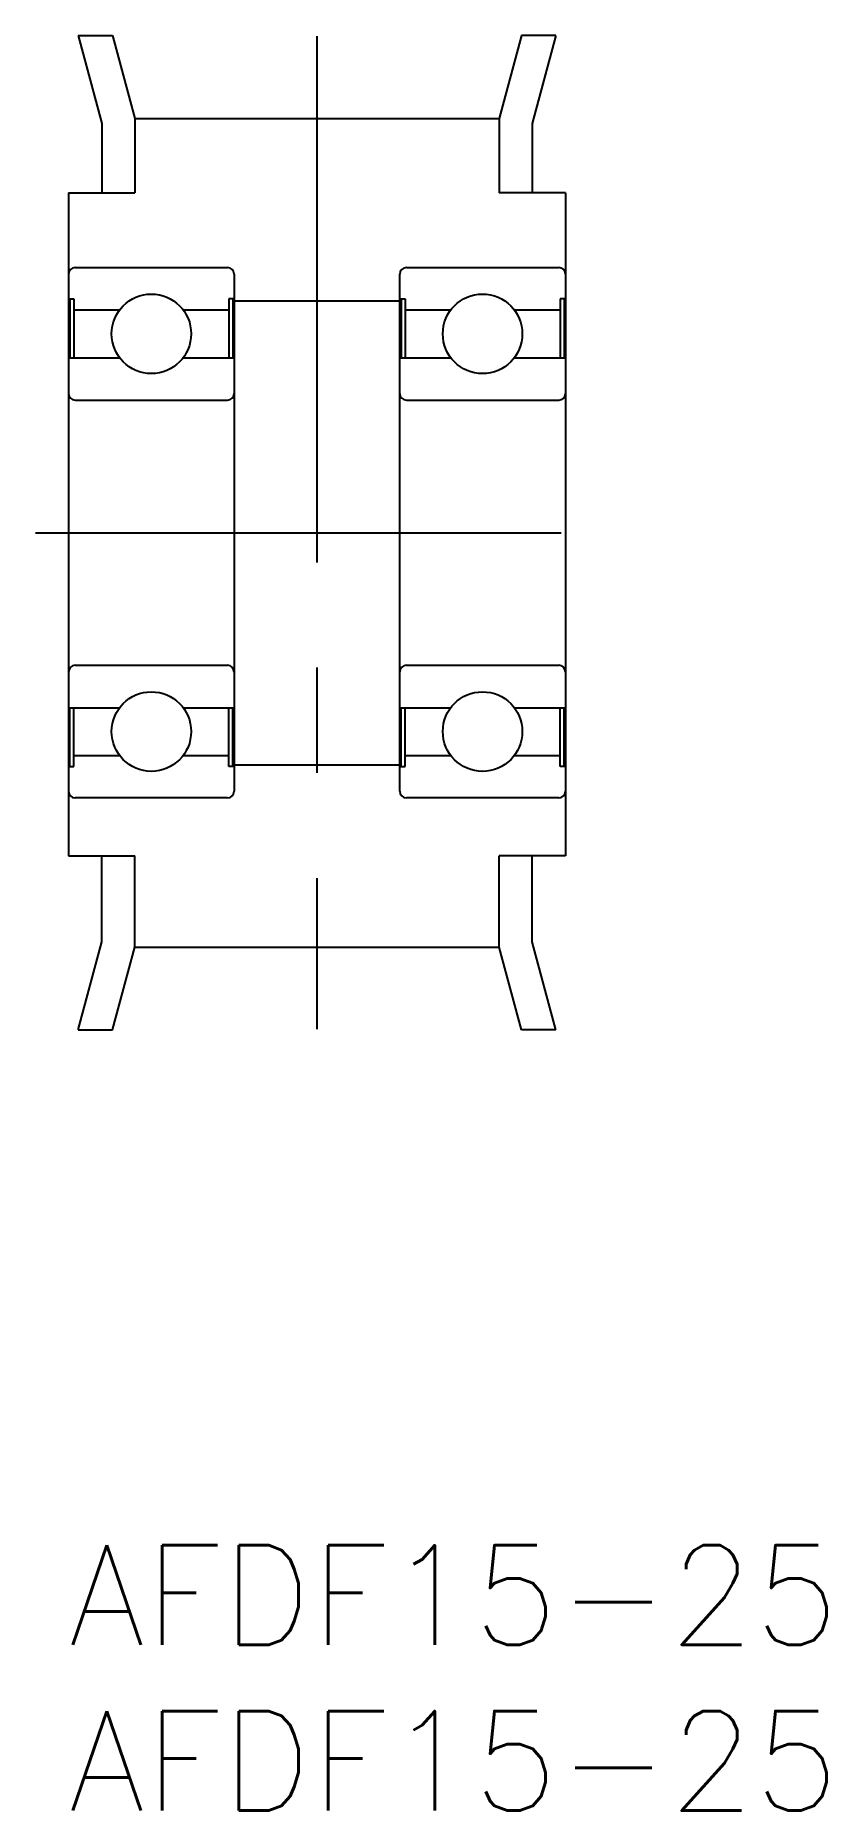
# Model space of a CAD drawing. Extents: x -1 to 22.9, y -8 to 45.6.
import ezdxf

# ---------------------------------------------------------------- set-up
doc = ezdxf.new("R2010")
doc.units = 0
doc.header["$LTSCALE"] = 0.5
doc.linetypes.add('CENTER', pattern=[50.8, 31.75, -6.35, 6.35, -6.35])
doc.layers.get('0').update_dxf_attribs({"linetype": 'CONTINUOUS'})
doc.layers.add('CENTER', color=1, linetype='CENTER')
doc.styles.get("Standard").update_dxf_attribs({"font": 'txt.shx', "height": 3, "bigfont": 'bigfont.shx'})

# ---------------------------------------------------------------- blocks, each defined once
blk = doc.blocks.new('*U10')
at = {"color": 7, "linetype": 'CONTINUOUS'}
blk.add_text('AFDF15-25', height=3, dxfattribs=at).set_placement((0, -3))
blk = doc.blocks.new('*U11')
at = {"color": 7, "linetype": 'CONTINUOUS'}
blk.add_text('AFDF15-25', height=3, dxfattribs=at).set_placement((0, -8))

msp = doc.modelspace()

# ---------------------------------------------------------------- linework, layer by layer
at = {"color": 7, "linetype": 'CONTINUOUS'}
for p, q in [((0.289, 45.55), (1, 42.899)), ((0.289, 45.55), (1.325, 45.55)), ((1.325, 45.55), (2, 43.05)), ((13.675, 45.55), (13, 43.05)), ((14.711, 45.55), (13.675, 45.55)), ((14.711, 45.55), (14, 42.899)), ((1, 42.899), (1, 40.8)), ((2, 43.05), (13, 43.05)), ((2, 43.05), (2, 40.8)), ((13, 43.05), (13, 40.8)), ((14, 42.899), (14, 40.8)), ((0, 40.8), (0, 20.8)), ((0, 40.8), (2, 40.8)), ((15, 40.8), (13, 40.8)), ((15, 40.8), (15, 20.8)), ((0.2, 38.55), (4.8, 38.55)), ((5, 38.35), (5, 22.75)), ((10, 22.75), (10, 38.35)), ((10.2, 38.55), (14.8, 38.55)), ((0, 37.606), (0.16, 37.606)), ((0.04, 37.606), (0.04, 35.83)), ((0.16, 37.606), (0.16, 35.83)), ((4.84, 37.606), (4.84, 35.83)), ((5, 37.606), (4.84, 37.606)), ((4.96, 37.606), (4.96, 35.83)), ((5, 37.55), (10, 37.55)), ((10, 37.606), (10.16, 37.606)), ((10.04, 37.606), (10.04, 35.83)), ((10.16, 37.606), (10.16, 35.83)), ((14.84, 37.606), (14.84, 35.83)), ((15, 37.606), (14.84, 37.606)), ((14.96, 37.606), (14.96, 35.83)), ((0.16, 37.27), (1.54, 37.27)), ((3.46, 37.27), (4.84, 37.27)), ((10.16, 37.27), (11.54, 37.27)), ((13.46, 37.27), (14.84, 37.27)), ((0, 35.83), (1.54, 35.83)), ((3.46, 35.83), (5, 35.83)), ((10, 35.83), (11.54, 35.83)), ((13.46, 35.83), (15, 35.83)), ((0.2, 34.55), (4.8, 34.55)), ((10.2, 34.55), (14.8, 34.55)), ((0.2, 26.55), (4.8, 26.55)), ((10.2, 26.55), (14.8, 26.55)), ((0, 25.27), (1.54, 25.27)), ((0.04, 23.494), (0.04, 25.27)), ((0.16, 23.494), (0.16, 25.27)), ((3.46, 25.27), (5, 25.27)), ((4.84, 23.494), (4.84, 25.27)), ((4.96, 23.494), (4.96, 25.27)), ((10, 25.27), (11.54, 25.27)), ((10.04, 23.494), (10.04, 25.27)), ((10.16, 23.494), (10.16, 25.27)), ((13.46, 25.27), (15, 25.27)), ((14.84, 23.494), (14.84, 25.27)), ((14.96, 23.494), (14.96, 25.27)), ((0.16, 23.83), (1.54, 23.83)), ((3.46, 23.83), (4.84, 23.83)), ((10.16, 23.83), (11.54, 23.83)), ((13.46, 23.83), (14.84, 23.83)), ((0, 23.494), (0.16, 23.494)), ((5, 23.494), (4.84, 23.494)), ((5, 23.55), (10, 23.55)), ((10, 23.494), (10.16, 23.494)), ((15, 23.494), (14.84, 23.494)), ((4.8, 22.55), (0.2, 22.55)), ((14.8, 22.55), (10.2, 22.55)), ((0, 20.8), (2, 20.8)), ((1, 18.202), (1, 20.8)), ((2, 18.05), (2, 20.8)), ((13, 18.05), (13, 20.8)), ((15, 20.8), (13, 20.8)), ((14, 18.202), (14, 20.8)), ((0.289, 15.55), (1, 18.202)), ((1.325, 15.55), (2, 18.05)), ((2, 18.05), (13, 18.05)), ((13.675, 15.55), (13, 18.05)), ((14.711, 15.55), (14, 18.202)), ((0.289, 15.55), (1.325, 15.55)), ((14.711, 15.55), (13.675, 15.55))]:
    msp.add_line(p, q, dxfattribs=at)
for centre in [(2.5, 36.55), (12.5, 36.55), (2.5, 24.55), (12.5, 24.55)]:
    msp.add_circle(centre, 1.2, dxfattribs=at)
for centre, start, end in [((0.2, 38.35), 90, 180), ((4.8, 38.35), 0, 90), ((10.2, 38.35), 90, 180), ((14.8, 38.35), 0, 90), ((0.2, 34.75), 180, 270), ((4.8, 34.75), 270, 0), ((10.2, 34.75), 180, 270), ((14.8, 34.75), 270, 0), ((0.2, 26.35), 90, 180), ((4.8, 26.35), 0, 90), ((10.2, 26.35), 90, 180), ((14.8, 26.35), 0, 90), ((0.2, 22.75), 180, 270), ((4.8, 22.75), 270, 0), ((10.2, 22.75), 180, 270), ((14.8, 22.75), 270, 0)]:
    msp.add_arc(centre, 0.2, start, end, dxfattribs=at)
at = {"layer": 'CENTER', "color": 1, "linetype": 'CENTER'}
for p, q in [((7.5, 45.53), (7.5, 15.57)), ((-1, 30.55), (16, 30.55))]:
    msp.add_line(p, q, dxfattribs=at)

# ---------------------------------------------------------------- block references
at = {"color": 7, "linetype": 'CONTINUOUS'}
for name in ['*U10', '*U11']:
    msp.add_blockref(name, (0, 0), dxfattribs=at)

doc.saveas('drawing.dxf')
